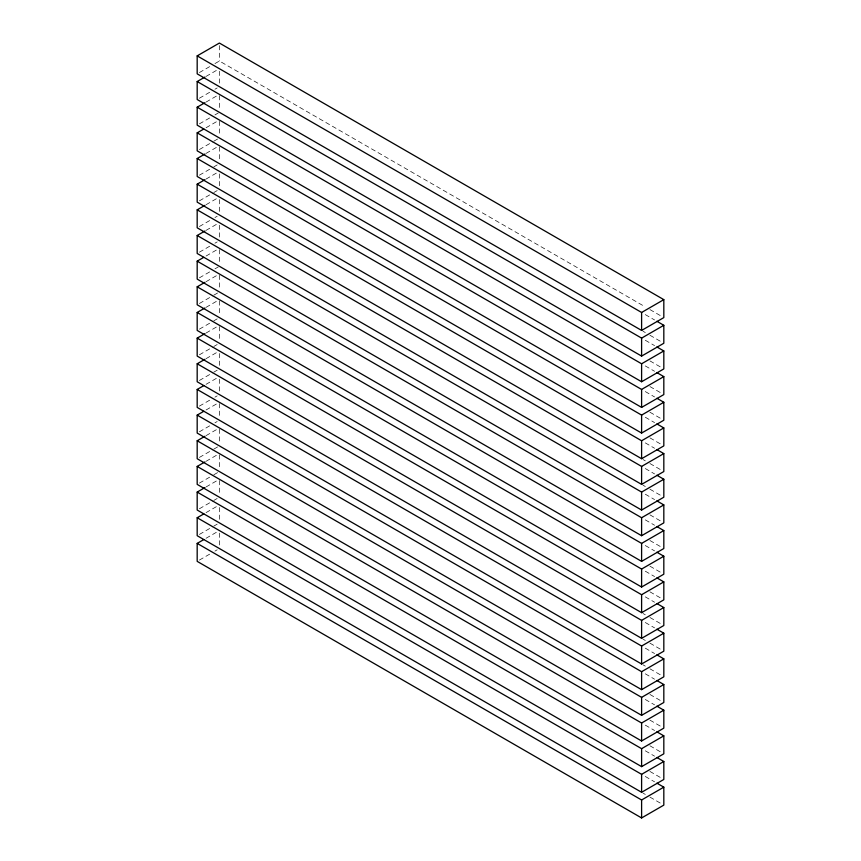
<?xml version="1.0" encoding="UTF-8"?>
<svg xmlns="http://www.w3.org/2000/svg" width="861" height="861" viewBox="0 0 861 861"><rect width="100%" height="100%" fill="white"/><g stroke="black" fill="none" stroke-linecap="round" stroke-linejoin="round"><path stroke-width="0.65" stroke-dasharray="4.3 3.23" d="M199.397 72.561L210.514 66.146M214.949 63.574L219.394 61.013L645.309 306.903M206.07 76.403L217.176 69.989M199.397 98.219L210.514 91.804M214.949 89.232L217.176 87.951M206.07 102.061L217.176 95.646M199.397 123.876L210.514 117.462M214.949 114.9L218.285 112.974M206.07 127.729L217.176 121.315M199.397 149.534L212.732 141.839M213.84 141.193L218.285 138.632M206.07 153.387L218.285 146.327M199.397 175.192L212.732 167.497M213.84 166.851L217.176 164.935M206.07 179.045L218.285 171.985M199.397 200.85L212.732 193.155M213.84 192.509L217.176 190.593M206.07 204.703L217.176 198.288M199.397 226.508L210.514 220.093M214.949 217.532L217.176 216.251M206.07 230.361L217.176 223.946M199.397 252.176L210.514 245.762M214.949 243.189L217.176 241.909M206.07 256.018L217.176 249.604M199.397 277.834L210.514 271.419M214.949 268.847L218.285 266.921M206.07 281.676L217.176 275.262M199.397 303.492L212.732 295.797M213.84 295.151L218.285 292.589M206.07 307.334L218.285 300.285M199.397 329.15L212.732 321.454M213.84 320.809L217.176 318.882M206.07 333.003L218.285 325.942M199.397 354.807L212.732 347.112M213.84 346.466L217.176 344.54M206.07 358.66L217.176 352.246M199.397 380.465L212.732 372.77M213.84 372.124L217.176 370.208M206.07 384.318L217.176 377.904M199.397 406.123L210.514 399.708M214.949 397.147L217.176 395.866M206.07 409.976L217.176 403.561M199.397 431.781L210.514 425.366M214.949 422.805L217.176 421.524M206.07 435.634L217.176 429.219M199.397 457.439L212.732 449.743M213.84 449.108L218.285 446.536M206.07 461.292L217.176 454.877M199.397 483.107L212.732 475.401M213.84 474.766L218.285 472.194M206.07 486.949L218.285 479.9M199.397 508.765L212.732 501.059M213.84 500.424L217.176 498.497M206.07 512.607L218.285 505.558M199.397 534.423L212.732 526.728M213.84 526.082L217.176 524.155M206.07 538.265L217.176 531.85M199.397 560.08L210.514 553.666M214.949 551.105L217.176 549.813M649.937 309.583L661.506 316.267M645.309 314.609L654.564 319.948M642.995 331.227L645.309 332.561M649.937 335.241L661.506 341.925M645.309 340.267L654.564 345.605M649.937 360.899L661.506 367.582M645.309 365.925L654.564 371.274M649.937 386.557L661.506 393.24M645.309 391.583L654.564 396.932M649.937 412.215L661.506 418.898M645.309 417.241L654.564 422.59M649.937 437.872L661.506 444.556M645.309 442.898L654.564 448.247M642.995 459.526L645.309 460.861M649.937 463.53L661.506 470.214M645.309 468.556L654.564 473.905M642.995 485.184L645.309 486.519M649.937 489.199L661.506 495.871M645.309 494.214L654.564 499.563M649.937 514.856L661.506 521.529M645.309 519.883L654.564 525.221M649.937 540.514L661.506 547.198M645.309 545.54L654.564 550.879M649.937 566.172L661.506 572.856M645.309 571.198L654.564 576.536M649.937 591.83L661.506 598.513M645.309 596.856L654.564 602.205M642.995 613.484L645.309 614.819M649.937 617.488L661.506 624.171M645.309 622.514L654.564 627.863M642.995 639.142L645.309 640.476M649.937 643.145L661.506 649.829M645.309 648.172L654.564 653.521M642.995 664.8L645.309 666.134M649.937 668.803L661.506 675.487M645.309 673.829L654.564 679.178M649.937 694.461L661.506 701.145M645.309 699.487L654.564 704.836M649.937 720.13L661.506 726.802M645.309 725.145L654.564 730.494M649.937 745.787L661.506 752.471M645.309 750.814L654.564 756.152M649.937 771.445L661.506 778.129M645.309 776.471L654.564 781.81M642.995 793.089L645.309 794.434M649.937 797.103L661.506 803.787M219.394 45.611L219.394 61.013M219.394 71.28L219.394 84.109M219.394 95.646L219.394 109.767M219.394 121.315L219.394 135.425M219.394 146.973L219.394 159.802M219.394 173.911L219.394 186.74M219.394 199.569L219.394 212.398M219.394 225.227L219.394 238.056M219.394 249.604L219.394 263.714M219.394 275.262L219.394 289.382M219.394 300.92L219.394 315.04M219.394 326.588L219.394 340.698M219.394 353.527L219.394 366.355M219.394 379.184L219.394 392.013M219.394 403.561L219.394 417.671M219.394 429.219L219.394 443.329M219.394 454.877L219.394 468.987M219.394 480.535L219.394 493.364M219.394 507.484L219.394 520.313M219.394 533.142L219.394 545.971"/><path stroke-width="1.29" d="M197.18 55.879L219.394 43.05L663.82 299.639L663.82 317.601L641.606 330.43L197.18 73.842L197.18 55.879L641.606 312.468L663.82 299.639M656.878 321.282L663.82 325.297L663.82 343.259L641.606 356.088L197.18 99.499L197.18 81.537L204.95 77.049M656.878 346.951L663.82 350.954L663.82 368.917L641.606 381.746L197.18 125.157L197.18 107.194L204.95 102.707M656.878 372.609L663.82 376.612L663.82 394.575L641.606 407.404L197.18 150.815L197.18 132.852L203.842 129.01M656.878 398.266L663.82 402.27L663.82 420.233L641.606 433.061L197.18 176.473L197.18 158.521L204.95 154.022M656.878 423.924L663.82 427.928L663.82 445.89L641.606 458.719L197.18 202.141L197.18 184.179L204.95 179.68M656.878 449.582L663.82 453.596L663.82 471.548L641.606 484.377L197.18 227.799L197.18 209.836L204.95 205.349M656.878 475.24L663.82 479.254L663.82 497.217L641.606 510.046L197.18 253.457L197.18 235.494L204.95 231.006M656.878 500.898L663.82 504.912L663.82 522.875L641.606 535.703L197.18 279.115L197.18 261.152L203.842 257.299M656.878 526.555L663.82 530.57L663.82 548.532L641.606 561.361L197.18 304.772L197.18 286.81L204.95 282.322M656.878 552.224L663.82 556.228L663.82 574.19L641.606 587.019L197.18 330.43L197.18 312.468L204.95 307.98M656.878 577.882L663.82 581.885L663.82 599.848L641.606 612.677L197.18 356.088L197.18 338.125L204.95 333.637M656.878 603.539L663.82 607.543L663.82 625.506L641.606 638.335L197.18 381.746L197.18 363.783L204.95 359.295M656.878 629.197L663.82 633.201L663.82 651.164L641.606 663.992L197.18 407.404L197.18 389.452L203.842 385.599M656.878 654.855L663.82 658.859L663.82 676.821L641.606 689.65L197.18 433.072L197.18 415.11L203.842 411.257M656.878 680.513L663.82 684.527L663.82 702.479L641.606 715.319L197.18 458.73L197.18 440.767L204.95 436.279M656.878 706.171L663.82 710.185L663.82 728.148L641.606 740.977L197.18 484.388L197.18 466.425L204.95 461.937M656.878 731.828L663.82 735.843L663.82 753.805L641.606 766.634L197.18 510.046L197.18 492.083L204.95 487.595M656.878 757.486L663.82 761.501L663.82 779.463L641.606 792.292L197.18 535.703L197.18 517.741L203.842 513.899M656.878 783.155L663.82 787.158L663.82 805.121L641.606 817.95L197.18 561.361L197.18 543.399L203.842 539.556M197.18 81.537L641.606 338.125L663.82 325.297M197.18 107.194L641.606 363.783L663.82 350.954M197.18 132.852L641.606 389.441L663.82 376.612M197.18 158.521L641.606 415.099L663.82 402.27M197.18 184.179L641.606 440.757L663.82 427.928M197.18 209.836L641.606 466.425L663.82 453.596M197.18 235.494L641.606 492.083L663.82 479.254M197.18 261.152L641.606 517.741L663.82 504.912M197.18 286.81L641.606 543.399L663.82 530.57M197.18 312.468L641.606 569.056L663.82 556.228M197.18 338.125L641.606 594.714L663.82 581.885M197.18 363.783L641.606 620.372L663.82 607.543M197.18 389.452L641.606 646.03L663.82 633.201M197.18 415.11L641.606 671.698L663.82 658.859M197.18 440.767L641.606 697.356L663.82 684.527M197.18 466.425L641.606 723.014L663.82 710.185M197.18 492.083L641.606 748.672L663.82 735.843M197.18 517.741L641.606 774.33L663.82 761.501M197.18 543.399L641.606 799.987L663.82 787.158M641.606 312.468L641.606 330.43M641.606 338.125L641.606 356.088M641.606 363.783L641.606 381.746M641.606 389.441L641.606 407.404M641.606 415.099L641.606 433.061M641.606 440.757L641.606 458.719M641.606 466.425L641.606 484.377M641.606 492.083L641.606 510.046M641.606 517.741L641.606 535.703M641.606 543.399L641.606 561.361M641.606 569.056L641.606 587.019M641.606 594.714L641.606 612.677M641.606 620.372L641.606 638.335M641.606 646.03L641.606 663.992M641.606 671.698L641.606 689.65M641.606 697.356L641.606 715.319M641.606 723.014L641.606 740.977M641.606 748.672L641.606 766.634M641.606 774.33L641.606 792.292M641.606 799.987L641.606 817.95"/></g></svg>
